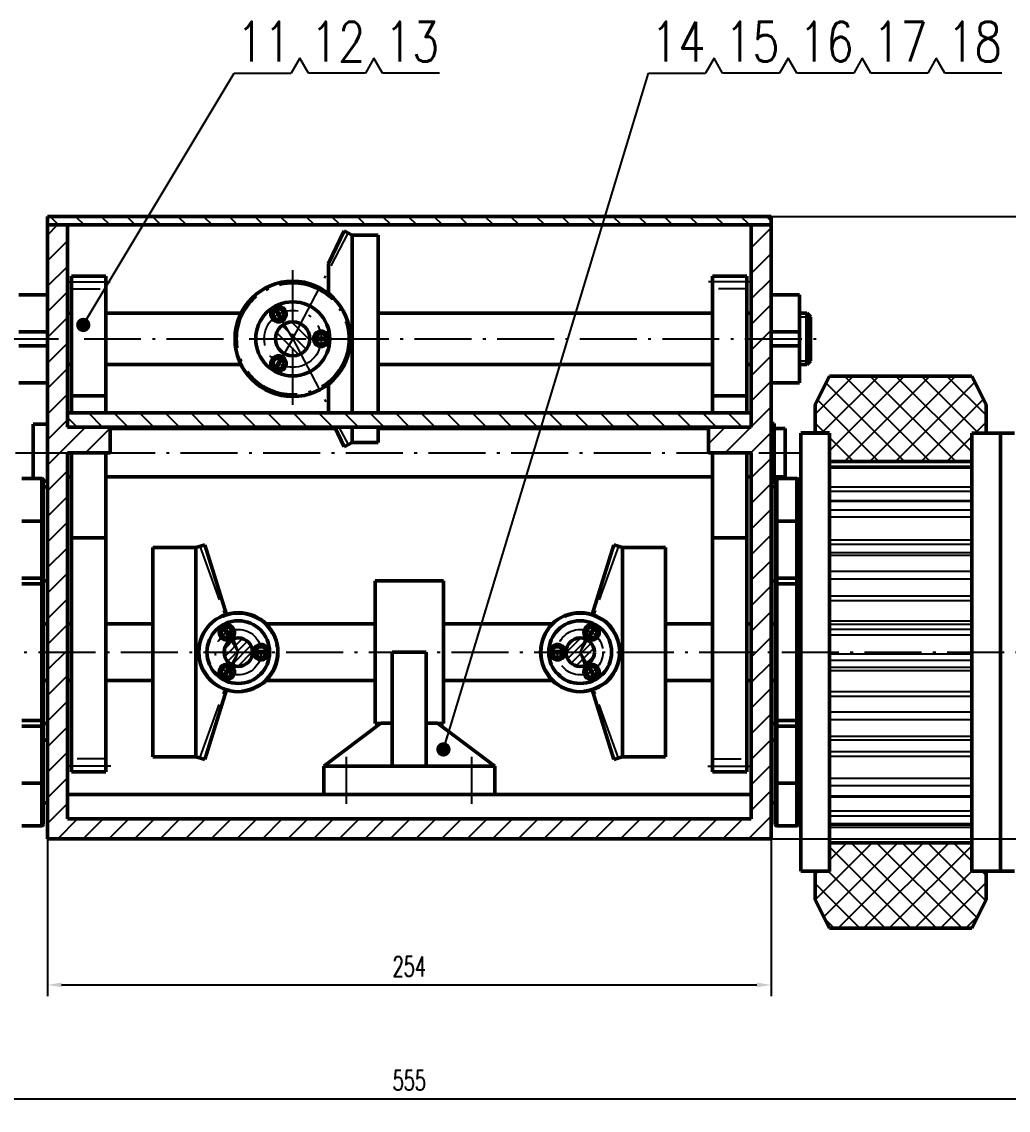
# Model space of a CAD drawing. Header units: millimetres. Extents: x -1896 to -707, y -189 to 652.
# Drawn here: x -1109.9 to -936.8, y 361.2 to 552.3 of the extents above; entities that cross this region are included whole.
import ezdxf
from ezdxf.enums import TextEntityAlignment as Align

# ---------------------------------------------------------------- set-up
doc = ezdxf.new("R2010")
doc.units = ezdxf.units.MM
doc.header["$LTSCALE"] = 10
doc.linetypes.add('CENTER', pattern=[1.45, 1, -0.2, 0.05, -0.2])
doc.linetypes.add('DASHED', pattern=[0.75, 0.5, -0.25])
doc.layers.add('1轮廓实线层', color=7, linetype='Continuous', lineweight=50)
for name, color, linetype in [('2细线层', 4, 'Continuous'), ('3中心线层', 1, 'CENTER'), ('4虚线层', 6, 'DASHED'), ('5剖面线层', 2, 'Continuous'), ('6文字层', 7, 'Continuous'), ('7标注层', 4, 'Continuous')]:
    doc.layers.add(name, color=color, linetype=linetype)
doc.styles.add('PC_TEXTSTYLE', font='romans.shx', dxfattribs={"width": 0.8, "bigfont": 'hzfs.shx'})
doc.styles.add('TH_GBDIM', font='romans.shx', dxfattribs={"width": 0.65, "bigfont": 'gbcbig.shx'})
doc.dimstyles.new('TH_GBDIM', dxfattribs={"dimtxt": 3.5, "dimasz": 2.5, "dimexe": 2, "dimexo": 0, "dimgap": 1.5, "dimtad": 1, "dimdsep": 46, "dimtxsty": 'TH_GBDIM', "dimcen": 2.5, "dimclrd": 130, "dimclre": 130, "dimclrt": 3, "dimazin": 2, "dimtfac": 0.714286, "dimtmove": 0, "dimatfit": 3, "dimfxl": 1, "dimtolj": 1, "dimtzin": 0, "dimlwd": -1, "dimlwe": -1, "dimarcsym": 0})
doc.dimstyles.new('副本 TH_GBDIM', dxfattribs={"dimtxt": 3.5, "dimasz": 2.5, "dimexe": 2, "dimexo": 0, "dimgap": 1.5, "dimtad": 1, "dimlfac": 2, "dimdsep": 46, "dimtxsty": 'TH_GBDIM', "dimcen": 2.5, "dimclrd": 130, "dimclre": 130, "dimclrt": 3, "dimazin": 2, "dimtfac": 0.714286, "dimtmove": 0, "dimatfit": 3, "dimfxl": 1, "dimtolj": 1, "dimtzin": 0, "dimlwd": -1, "dimlwe": -1, "dimarcsym": 0})
pattern_1 = [(45, (-1692.1446, 264.86), (-0.6735192, 0.6735192), [])]

# ---------------------------------------------------------------- blocks, each defined once
blk = doc.blocks.new('件号-右')
at = {"layer": '6文字层'}
blk.add_line((0, 0), (-10, 0), dxfattribs=at)
at = {"layer": '6文字层', "style": 'PC_TEXTSTYLE', "width": 0.8}
blk.add_attdef('X', text='', height=7, dxfattribs=at).set_placement((-5.47, 2), align=Align.CENTER)
blk = doc.blocks.new('件号-连右')
at = {"layer": '6文字层'}
for p, q in [((-3, 0), (-1.5, 2.6)), ((-1.5, 2.6), (0, 0)), ((-13, 0), (-3, 0))]:
    blk.add_line(p, q, dxfattribs=at)
at = {"layer": '6文字层', "style": 'PC_TEXTSTYLE', "width": 0.8}
blk.add_attdef('X', text='', height=7, dxfattribs=at).set_placement((-8, 2), align=Align.RIGHT)
blk = doc.blocks.new('*D9')
at = {"layer": '7标注层', "color": 130, "ltscale": 0.3, "transparency": 16777216}
for p, q in [((-978.4, 518.14), (-873.04, 518.14)), ((-875.04, 515.64), (-875.04, 411.39)), ((-978.4, 408.89), (-873.04, 408.89))]:
    blk.add_line(p, q, dxfattribs=at)
for points in [[(-875.46, 515.64), (-874.63, 515.64), (-875.04, 518.14)], [(-875.46, 411.39), (-874.63, 411.39), (-875.04, 408.89)]]:
    blk.add_solid(points, dxfattribs=at)
at = {"layer": 'Defpoints', "color": 0, "ltscale": 0.3, "transparency": 16777216}
for p in [(-978.4, 518.14), (-978.4, 408.89), (-875.04, 408.89)]:
    blk.add_point(p, dxfattribs=at)
at = {"layer": '7标注层', "color": 3, "ltscale": 0.3, "transparency": 16777216, "insert": (-878.29, 463.51), "char_height": 3.5, "attachment_point": 5, "rotation": 90, "style": 'TH_GBDIM'}
blk.add_mtext('\\A1;218.5', dxfattribs=at)
blk = doc.blocks.new('*D12')
at = {"layer": '7标注层', "color": 130, "ltscale": 0.3, "transparency": 16777216}
for p, q in [((-1180.65, 403.17), (-1180.65, 361.22)), ((-903.15, 404.88), (-903.15, 361.22)), ((-1178.15, 363.22), (-905.65, 363.22))]:
    blk.add_line(p, q, dxfattribs=at)
for points in [[(-1178.15, 363.64), (-1178.15, 362.81), (-1180.65, 363.22)], [(-905.65, 363.64), (-905.65, 362.81), (-903.15, 363.22)]]:
    blk.add_solid(points, dxfattribs=at)
at = {"layer": 'Defpoints', "color": 0, "ltscale": 0.3, "transparency": 16777216}
for p in [(-1180.65, 403.17), (-903.15, 404.88), (-903.15, 363.22)]:
    blk.add_point(p, dxfattribs=at)
at = {"layer": '7标注层', "color": 3, "ltscale": 0.3, "transparency": 16777216, "insert": (-1041.9, 366.47), "char_height": 3.5, "attachment_point": 5, "style": 'TH_GBDIM'}
blk.add_mtext('\\A1;555', dxfattribs=at)
blk = doc.blocks.new('*D16')
at = {"layer": '7标注层', "color": 130, "ltscale": 0.3, "transparency": 16777216}
for p, q in [((-1105.4, 408.89), (-1105.4, 381.22)), ((-978.4, 408.89), (-978.4, 381.22)), ((-1102.9, 383.22), (-980.9, 383.22))]:
    blk.add_line(p, q, dxfattribs=at)
for points in [[(-1102.9, 383.64), (-1102.9, 382.81), (-1105.4, 383.22)], [(-980.9, 383.64), (-980.9, 382.81), (-978.4, 383.22)]]:
    blk.add_solid(points, dxfattribs=at)
at = {"layer": 'Defpoints', "color": 0, "ltscale": 0.3, "transparency": 16777216}
for p in [(-1105.4, 408.89), (-978.4, 408.89), (-978.4, 383.22)]:
    blk.add_point(p, dxfattribs=at)
at = {"layer": '7标注层', "color": 3, "ltscale": 0.3, "transparency": 16777216, "insert": (-1041.9, 386.47), "char_height": 3.5, "attachment_point": 5, "style": 'TH_GBDIM'}
blk.add_mtext('\\A1;254', dxfattribs=at)

msp = doc.modelspace()

# ---------------------------------------------------------------- hatches: boundary and pattern name
at = {"layer": '5剖面线层'}
h = msp.add_hatch(dxfattribs=at)
h.set_pattern_fill('ANSI31', color=256, angle=90)
h.set_pattern_definition([(135, (-1588.047, 264.86), (-2.245064, -2.245064), [])])
h.paths.add_polyline_path([(-978.3988, 518.139), (-1105.3988, 518.139), (-1105.3988, 516.639), (-978.3988, 516.639)])
h = msp.add_hatch(dxfattribs=at)
h.set_pattern_fill('ANSI31', color=256)
h.set_pattern_definition([(45, (-1692.1446, 264.86), (-2.245064, 2.245064), [])])
h.paths.add_polyline_path([(-1101.8988, 496.639), (-1105.3988, 496.639), (-1105.3988, 496.389), (-1105.3988, 486.639), (-1105.3988, 476.639), (-1094.3988, 476.639), (-1094.3988, 481.143), (-1101.8988, 481.143), (-1101.8988, 486.639)])
h.paths.add_polyline_path([(-1101.8988, 516.639), (-1105.3988, 516.639), (-1105.3988, 496.639), (-1101.8988, 496.639)])
h.paths.add_polyline_path([(-1101.8988, 476.639), (-1105.3988, 476.639), (-1105.3988, 462.639), (-1105.3988, 441.639), (-1101.8988, 441.639)])
h.paths.add_polyline_path([(-1101.8988, 436.639), (-1101.8988, 441.639), (-1105.3988, 441.639), (-1105.3988, 436.639), (-1105.3988, 416.639), (-1105.3988, 408.889), (-978.3988, 408.889), (-978.3988, 416.639), (-978.3988, 436.639), (-978.3988, 441.639), (-981.8988, 441.639), (-981.8988, 436.639), (-981.8988, 412.389), (-1101.8988, 412.389)])
h.paths.add_polyline_path([(-978.3988, 462.639), (-978.3988, 476.639), (-981.8988, 476.639), (-981.8988, 441.639), (-978.3988, 441.639)])
h.paths.add_polyline_path([(-978.3988, 486.639), (-978.3988, 496.639), (-981.8988, 496.639), (-981.8988, 496.389), (-981.8988, 486.639), (-981.8988, 481.143), (-989.3988, 481.143), (-989.3988, 476.639), (-981.8988, 476.639), (-978.3988, 476.639)])
h.paths.add_polyline_path([(-978.3988, 516.639), (-981.8988, 516.639), (-981.8988, 496.639), (-978.3988, 496.639)])
at = {"layer": '5剖面线层', "ltscale": 0.3}
h = msp.add_hatch(dxfattribs=at)
h.set_pattern_fill('ANSI31', color=256, scale=0.5, angle=90)
h.set_pattern_definition([(135, (-1692.1446, 264.86), (-1.122532, -1.122532), [])])
h.paths.add_polyline_path([(-1065.3455, 496.639, 1), (-1059.3455, 496.639, 1)])
at = {"layer": '5剖面线层'}
h = msp.add_hatch(dxfattribs=at)
h.set_pattern_fill('ANSI37', color=256)
h.set_pattern_definition([(45, (-1692.1446, 264.86), (-2.245064, 2.245064), []), (135, (-1692.1446, 264.86), (-2.245064, -2.245064), [])])
h.paths.add_polyline_path([(-970.6699, 485.1082), (-968.1699, 490.1082), (-943.1699, 490.1082), (-940.6699, 485.1082), (-940.6699, 480.1082), (-943.1699, 480.1082), (-943.1699, 475.1082), (-968.1685, 475.1082), (-968.1699, 480.139), (-970.6699, 480.139)])
h.paths.add_polyline_path([(-968.1501, 408.1697), (-943.1699, 408.1697), (-943.1699, 403.1765), (-940.6699, 403.1765), (-940.6699, 398.1697), (-943.1699, 393.1697), (-968.1699, 393.1697), (-970.6699, 398.1697), (-970.6699, 403.139), (-968.1488, 403.139)])
h = msp.add_hatch(dxfattribs=at)
h.set_pattern_fill('ANSI31', color=256, angle=90)
h.set_pattern_definition([(135, (-1692.1446, 264.86), (-2.245064, -2.245064), [])])
h.paths.add_polyline_path([(-989.3988, 481.143), (-981.8988, 481.143), (-981.8988, 483.643), (-1101.8988, 483.643), (-1101.8988, 481.143)])
h = msp.add_hatch(dxfattribs=at)
h.set_pattern_fill('ANSI31', color=256, scale=0.3)
h.set_pattern_definition(pattern_1)
h.paths.add_polyline_path([(-1073.152, 443.8021, 0.26754646), (-1074.3988, 441.639), (-1071.9103, 441.639)])
h.paths.add_polyline_path([(-1072.7618, 443.9853, 0.0431838), (-1073.152, 443.8021), (-1071.9103, 441.639)])
h.paths.add_polyline_path([(-1072.7618, 443.9853), (-1071.9103, 441.639), (-1069.3988, 441.639, 0.52165046)])
h.paths.add_polyline_path([(-1071.9103, 441.639), (-1074.3988, 441.639, 0.26754646), (-1073.152, 439.4758)])
h.paths.add_polyline_path([(-1071.9103, 441.639), (-1073.152, 439.4758, 0.0431838), (-1072.7618, 439.2927)])
h.paths.add_polyline_path([(-1069.3988, 441.639), (-1071.9103, 441.639), (-1072.7618, 439.2927, 0.52165046)])
h = msp.add_hatch(dxfattribs=at)
h.set_pattern_fill('ANSI31', color=256, scale=0.3)
h.set_pattern_definition(pattern_1)
h.paths.add_polyline_path([(-1010.6455, 443.8021, -0.26754646), (-1009.3988, 441.639), (-1011.8872, 441.639)])
h.paths.add_polyline_path([(-1011.0357, 443.9853, -0.0431838), (-1010.6455, 443.8021), (-1011.8872, 441.639)])
h.paths.add_polyline_path([(-1011.0357, 443.9853), (-1011.8872, 441.639), (-1014.3988, 441.639, -0.52165046)])
h.paths.add_polyline_path([(-1011.8872, 441.639), (-1009.3988, 441.639, -0.26754646), (-1010.6455, 439.4758)])
h.paths.add_polyline_path([(-1011.8872, 441.639), (-1010.6455, 439.4758, -0.0431838), (-1011.0357, 439.2927)])
h.paths.add_polyline_path([(-1014.3988, 441.639), (-1011.8872, 441.639), (-1011.0357, 439.2927, -0.52165046)])

# ---------------------------------------------------------------- linework, layer by layer
at = {"color": 7, "linetype": 'Continuous', "lineweight": 25}
for p, q in [((-968.1488, 474.1105), (-943.1488, 474.1105)), ((-943.1488, 470.6208), (-968.1488, 470.6208)), ((-943.1488, 469.8187), (-968.1488, 469.8187)), ((-943.1488, 468.1861), (-968.1488, 468.1861)), ((-943.1488, 468.0854), (-968.1488, 468.0854)), ((-943.1488, 466.5504), (-968.1488, 466.5504)), ((-943.1488, 465.3152), (-968.1488, 465.3152)), ((-943.1488, 461.3097), (-968.1488, 461.3097)), ((-943.1488, 460.5572), (-968.1488, 460.5572)), ((-943.1488, 459.0902), (-968.1488, 459.0902)), ((-943.1488, 458.6136), (-968.1488, 458.6136)), ((-943.1488, 455.8069), (-968.1488, 455.8069)), ((-943.1488, 454.4695), (-968.1488, 454.4695)), ((-943.1488, 451.4408), (-968.1488, 451.4408)), ((-943.1488, 450.6533), (-968.1488, 450.6533)), ((-943.1488, 447.0522), (-968.1488, 447.0522)), ((-943.1488, 446.4891), (-968.1488, 446.4891)), ((-943.1488, 445.6009), (-968.1488, 445.6009)), ((-943.1488, 444.5952), (-968.1488, 444.5952)), ((-943.1488, 441.2689), (-968.1488, 441.2689)), ((-943.1488, 440.1877), (-968.1488, 440.1877)), ((-943.1488, 438.9473), (-968.1488, 438.9473)), ((-943.1488, 438.3359), (-968.1488, 438.3359)), ((-943.1488, 434.6479), (-968.1488, 434.6479)), ((-943.1488, 433.8761), (-968.1488, 433.8761)), ((-943.1488, 431.105), (-968.1488, 431.105)), ((-943.1488, 429.7866), (-968.1488, 429.7866)), ((-943.1488, 426.8318), (-968.1488, 426.8318)), ((-968.1488, 426.2697), (-943.1488, 426.2697)), ((-943.1488, 424.1186), (-968.1488, 424.1186)), ((-943.1488, 423.3449), (-968.1488, 423.3449)), ((-943.1488, 419.4334), (-968.1488, 419.4334)), ((-943.1488, 418.1556), (-968.1488, 418.1556)), ((-943.1488, 416.3642), (-968.1488, 416.3642)), ((-968.1488, 416.2175), (-943.1488, 416.2175)), ((-943.1488, 413.7137), (-968.1488, 413.7137)), ((-943.1488, 412.8187), (-968.1488, 412.8187)), ((-968.1488, 411.5881), (-943.1488, 411.5881)), ((-968.1488, 411.3368), (-943.1488, 411.3368)), ((-968.1488, 410.9425), (-943.1488, 410.9425))]:
    msp.add_line(p, q, dxfattribs=at)
at = {"layer": '1轮廓实线层'}
for p, q in [((-1105.3988, 496.389), (-1105.3988, 518.139)), ((-1105.3988, 518.139), (-978.3988, 518.139)), ((-978.3988, 518.139), (-978.3988, 496.389)), ((-978.3988, 496.389), (-978.3988, 518.139)), ((-1105.3988, 516.639), (-978.3988, 516.639)), ((-1101.8988, 516.639), (-1101.8988, 496.389)), ((-981.8988, 496.389), (-981.8988, 516.639)), ((-981.8988, 516.639), (-981.8988, 496.389)), ((-1053.3367, 515.572), (-1056.0398, 509.8912)), ((-1051.8988, 514.8531), (-1053.3367, 515.572)), ((-1053.3367, 515.572), (-1053.3367, 515.5716)), ((-1047.3455, 514.8531), (-1051.8988, 514.8531)), ((-1051.8988, 514.8531), (-1051.8988, 496.639)), ((-1047.3455, 514.8531), (-1047.3455, 496.639)), ((-1056.0398, 504.5631), (-1056.0398, 509.8912)), ((-1101.1488, 483.643), (-1101.1488, 507.639)), ((-1095.1488, 507.639), (-1101.1488, 507.639)), ((-1095.1488, 483.643), (-1095.1488, 507.639)), ((-988.6488, 483.643), (-988.6488, 507.639)), ((-988.6488, 507.639), (-982.6488, 507.639)), ((-982.6488, 483.643), (-982.6488, 507.639)), ((-1110.4002, 504.3533), (-1105.3988, 504.3533)), ((-1105.3988, 504.3533), (-1105.3988, 488.9247)), ((-973.3973, 504.3533), (-978.3988, 504.3533)), ((-978.3988, 504.3533), (-978.3988, 488.9247)), ((-973.3973, 488.9247), (-973.3973, 504.3533)), ((-1101.1488, 501.139), (-1101.8988, 501.139)), ((-1071.4177, 501.139), (-1095.1488, 501.139)), ((-1064.4829, 500.091), (-1065.4247, 501.7222)), ((-1064.2664, 500.216), (-1065.2081, 501.8472)), ((-988.6488, 501.139), (-1047.3455, 501.139)), ((-982.6488, 501.139), (-981.8988, 501.139)), ((-973.3973, 501.139), (-972.1116, 501.139)), ((-971.4688, 500.4961), (-972.1116, 501.139)), ((-972.1116, 492.139), (-972.1116, 501.139)), ((-971.4688, 492.7818), (-971.4688, 500.4961)), ((-1110.4002, 497.889), (-1105.3988, 497.889)), ((-973.3973, 497.889), (-978.3988, 497.889)), ((-1110.4002, 495.389), (-1105.3988, 495.389)), ((-1105.3988, 486.639), (-1105.3988, 496.389)), ((-1101.8988, 496.389), (-1101.8988, 486.639)), ((-1058.2873, 496.764), (-1056.4038, 496.764)), ((-1058.2873, 496.514), (-1056.4038, 496.514)), ((-1051.8988, 483.643), (-1051.8988, 496.639)), ((-1047.3455, 483.643), (-1047.3455, 496.639)), ((-981.8988, 496.389), (-981.8988, 486.639)), ((-978.3988, 486.639), (-978.3988, 496.389)), ((-973.3973, 495.389), (-978.3988, 495.389)), ((-1064.4829, 493.1869), (-1065.4247, 491.5558)), ((-1064.2664, 493.0619), (-1065.2081, 491.4308)), ((-1101.8988, 492.139), (-1101.1488, 492.139)), ((-1095.1488, 492.139), (-1071.4177, 492.139)), ((-1047.3455, 492.139), (-988.6488, 492.139)), ((-981.8988, 492.139), (-982.6488, 492.139)), ((-973.3973, 492.139), (-972.1116, 492.139)), ((-972.1116, 492.139), (-971.4688, 492.7818)), ((-968.1699, 490.1082), (-970.6699, 485.1082)), ((-943.1699, 490.1082), (-968.1699, 490.1082)), ((-943.1699, 490.1082), (-940.6699, 485.1082)), ((-1110.4002, 488.9247), (-1105.3988, 488.9247)), ((-1056.0398, 488.7149), (-1056.0398, 483.643)), ((-973.3973, 488.9247), (-978.3988, 488.9247)), ((-1105.3988, 462.639), (-1105.3988, 486.639)), ((-1101.8988, 486.639), (-1101.8988, 481.143)), ((-1095.1488, 486.6198), (-1101.1488, 486.6198)), ((-988.6488, 486.6198), (-982.6488, 486.6198)), ((-981.8988, 486.639), (-981.8988, 481.143)), ((-978.3988, 462.639), (-978.3988, 486.639)), ((-1101.8988, 483.643), (-981.8988, 483.643)), ((-970.6699, 480.1082), (-970.6699, 485.1082)), ((-940.6699, 485.1082), (-940.6699, 480.1082)), ((-1105.3988, 481.639), (-1107.8988, 481.639)), ((-1107.8988, 481.639), (-1107.8988, 472.139)), ((-978.3988, 481.804), (-977.8488, 481.804)), ((-977.8488, 476.639), (-977.8488, 481.804)), ((-1101.8988, 481.143), (-989.3988, 481.143)), ((-1094.3988, 476.639), (-1094.3988, 481.143)), ((-1054.8513, 480.889), (-1094.3988, 480.889)), ((-1053.3367, 477.7059), (-1054.9722, 481.143)), ((-1051.8988, 478.4249), (-1051.8988, 481.143)), ((-1047.3455, 478.4249), (-1047.3455, 481.143)), ((-989.3988, 480.889), (-1047.3455, 480.889)), ((-981.8988, 481.143), (-989.3988, 481.143)), ((-989.3988, 476.639), (-989.3988, 481.143)), ((-977.8488, 480.889), (-975.8988, 480.889)), ((-975.8988, 480.889), (-975.8988, 472.389)), ((-973.1488, 480.139), (-968.1488, 480.139)), ((-973.1488, 470.6165), (-973.1488, 480.1082)), ((-973.1488, 480.1015), (-968.1488, 480.1015)), ((-968.1488, 403.139), (-968.1699, 480.1082)), ((-943.1699, 480.1082), (-935.6487, 480.1082)), ((-943.1699, 480.1082), (-943.1699, 403.1765)), ((-938.1531, 403.1697), (-938.1531, 480.1082)), ((-1051.8988, 478.4249), (-1053.3367, 477.7059)), ((-1053.3367, 477.7059), (-1053.3367, 477.7064)), ((-1047.3455, 478.4249), (-1051.8988, 478.4249)), ((-1101.8988, 476.639), (-1101.8988, 436.639)), ((-1101.8988, 476.639), (-1094.3988, 476.639)), ((-1101.1488, 420.639), (-1101.1488, 476.639)), ((-1095.1488, 420.639), (-1095.1488, 476.639)), ((-981.8988, 476.639), (-989.3988, 476.639)), ((-988.6488, 420.639), (-988.6488, 476.639)), ((-982.6488, 420.639), (-982.6488, 476.639)), ((-981.8988, 476.639), (-981.8988, 436.639)), ((-977.8488, 476.639), (-977.8488, 471.474)), ((-943.1699, 475.1082), (-968.1699, 475.1082)), ((-968.1488, 475.1082), (-943.1488, 475.1082)), ((-943.1488, 475.1082), (-968.1488, 475.1082)), ((-943.1488, 474.1037), (-968.1488, 474.1037)), ((-1106.3988, 472.139), (-1109.8988, 472.139)), ((-1106.3988, 464.639), (-1106.3988, 472.139)), ((-1101.8988, 472.389), (-1101.1488, 472.389)), ((-1095.1488, 472.389), (-988.6488, 472.389)), ((-981.8988, 472.389), (-982.6488, 472.389)), ((-975.8988, 472.389), (-977.8488, 472.389)), ((-977.3988, 472.139), (-973.8988, 472.139)), ((-977.3988, 464.639), (-977.3988, 472.139)), ((-973.8988, 464.639), (-973.8988, 472.139)), ((-1106.1488, 471.889), (-1106.1488, 464.639)), ((-1106.1488, 471.639), (-1105.3988, 471.639)), ((-1105.3988, 470.639), (-1106.1488, 470.639)), ((-978.3988, 471.474), (-977.8488, 471.474)), ((-978.3988, 470.639), (-977.6488, 470.639)), ((-977.6488, 471.889), (-977.6488, 464.639)), ((-973.6488, 471.889), (-973.6488, 464.639)), ((-973.1488, 470.6165), (-973.1488, 442.9274)), ((-973.1488, 467.139), (-973.6488, 467.139)), ((-1106.3988, 464.639), (-1109.8988, 464.639)), ((-1106.3988, 454.6414), (-1106.3988, 464.639)), ((-1106.3988, 464.639), (-1106.1488, 464.639)), ((-1106.1488, 464.639), (-1106.1488, 454.6414)), ((-977.3988, 464.639), (-977.6488, 464.639)), ((-977.6488, 464.639), (-977.6488, 454.6414)), ((-977.3988, 454.6414), (-977.3988, 464.639)), ((-977.3988, 464.639), (-973.8988, 464.639)), ((-973.8988, 464.639), (-973.6488, 464.639)), ((-973.8988, 454.6414), (-973.8988, 464.639)), ((-973.6488, 464.639), (-973.6488, 454.6414)), ((-1105.3988, 436.639), (-1105.3988, 462.639)), ((-978.3988, 436.639), (-978.3988, 462.639)), ((-1095.1488, 461.7104), (-1101.1488, 461.7104)), ((-1077.7983, 460.5056), (-1077.9747, 460.447)), ((-1073.9799, 448.2706), (-1077.7983, 460.5056)), ((-1009.8176, 448.2706), (-1005.9992, 460.5056)), ((-1005.9992, 460.5056), (-1005.8229, 460.447)), ((-988.6488, 461.7104), (-982.6488, 461.7104)), ((-973.6488, 462.139), (-973.1488, 462.139)), ((-1079.3329, 459.9943), (-1086.8988, 459.9943)), ((-1086.8988, 423.2837), (-1086.8988, 459.9943)), ((-1077.9747, 460.447), (-1079.3329, 459.9943)), ((-1079.3329, 423.2837), (-1079.3329, 459.9943)), ((-1005.8228, 460.447), (-1004.4646, 459.9943)), ((-1004.4646, 459.9943), (-996.8987, 459.9943)), ((-1004.4646, 423.2837), (-1004.4646, 459.9943)), ((-996.8987, 423.2837), (-996.8987, 459.9943)), ((-1109.8988, 454.6414), (-1106.3988, 454.6414)), ((-1106.3988, 453.639), (-1109.8988, 453.639)), ((-1106.3988, 454.6414), (-1106.1488, 454.6414)), ((-1106.3988, 453.639), (-1106.3988, 454.6414)), ((-1106.3988, 429.639), (-1106.3988, 453.639)), ((-1106.1488, 454.6414), (-1106.1488, 453.389)), ((-1105.3988, 454.139), (-1106.1488, 454.139)), ((-1106.1488, 453.389), (-1106.1488, 429.889)), ((-1035.8988, 454.139), (-1047.8988, 454.139)), ((-1047.8988, 454.139), (-1047.8988, 429.139)), ((-1035.8988, 454.139), (-1035.8988, 429.139)), ((-978.3988, 454.139), (-977.6488, 454.139)), ((-977.3988, 454.6414), (-977.6488, 454.6414)), ((-977.6488, 454.6414), (-977.6488, 453.389)), ((-977.6488, 453.389), (-977.6488, 429.889)), ((-973.8988, 454.6414), (-977.3988, 454.6414)), ((-977.3988, 453.639), (-977.3988, 454.6414)), ((-977.3988, 453.639), (-973.8988, 453.639)), ((-977.3988, 429.639), (-977.3988, 453.639)), ((-973.8988, 454.6414), (-973.6488, 454.6414)), ((-973.8988, 453.639), (-973.8988, 454.6414)), ((-973.8988, 429.639), (-973.8988, 453.639)), ((-973.6488, 454.6414), (-973.6488, 453.389)), ((-973.6488, 453.389), (-973.6488, 429.889)), ((-973.1488, 447.139), (-973.6488, 447.139)), ((-1105.3988, 446.639), (-1106.1488, 446.639)), ((-1101.1488, 446.639), (-1101.8988, 446.639)), ((-1086.8988, 446.639), (-1095.1488, 446.639)), ((-1073.5535, 444.235), (-1074.4952, 445.8661)), ((-1073.337, 444.36), (-1074.2787, 445.9911)), ((-1047.8988, 446.639), (-1067.0707, 446.639)), ((-1016.7268, 446.639), (-1035.8988, 446.639)), ((-1010.4663, 444.35), (-1009.5246, 445.9811)), ((-1010.2498, 444.225), (-1009.3081, 445.8561)), ((-996.8987, 446.639), (-988.6488, 446.639)), ((-982.6488, 446.639), (-981.8988, 446.639)), ((-978.3988, 446.639), (-977.6488, 446.639)), ((-1068.8405, 441.764), (-1066.957, 441.764)), ((-1068.8405, 441.514), (-1066.957, 441.514)), ((-1044.8988, 421.639), (-1044.8988, 441.639)), ((-1038.8988, 441.639), (-1044.8988, 441.639)), ((-1038.8988, 421.639), (-1038.8988, 441.639)), ((-1014.9455, 441.764), (-1016.8289, 441.764)), ((-1014.9455, 441.514), (-1016.8289, 441.514)), ((-973.1488, 442.9274), (-973.1488, 412.6615)), ((-1073.5535, 439.0429), (-1074.4952, 437.4118)), ((-1073.337, 438.9179), (-1074.2787, 437.2868)), ((-1010.4663, 438.9279), (-1009.5246, 437.2968)), ((-1010.2498, 439.0529), (-1009.3081, 437.4218)), ((-1106.1488, 436.639), (-1105.3988, 436.639)), ((-1105.3988, 416.639), (-1105.3988, 436.639)), ((-1101.8988, 436.639), (-1101.1488, 436.639)), ((-1101.8988, 436.639), (-1101.8988, 412.389)), ((-1095.1488, 436.639), (-1086.8988, 436.639)), ((-1067.0707, 436.639), (-1047.8988, 436.639)), ((-1035.8988, 436.639), (-1016.7268, 436.639)), ((-988.6488, 436.639), (-996.8987, 436.639)), ((-981.8988, 436.639), (-982.6488, 436.639)), ((-981.8988, 436.639), (-981.8988, 412.389)), ((-977.6488, 436.639), (-978.3988, 436.639)), ((-978.3988, 416.639), (-978.3988, 436.639)), ((-973.6488, 436.139), (-973.1488, 436.139)), ((-1073.9799, 435.0073), (-1077.7983, 422.7723)), ((-1009.8176, 435.0073), (-1005.9992, 422.7723)), ((-1109.8988, 429.639), (-1106.3988, 429.639)), ((-1106.3988, 428.6365), (-1109.8988, 428.6365)), ((-1106.3988, 428.6365), (-1106.3988, 429.639)), ((-1106.1488, 428.6365), (-1106.3988, 428.6365)), ((-1106.3988, 418.639), (-1106.3988, 428.6365)), ((-1106.1488, 429.889), (-1106.1488, 428.6365)), ((-1106.1488, 429.139), (-1105.3988, 429.139)), ((-1106.1488, 428.6365), (-1106.1488, 418.639)), ((-1056.8988, 421.639), (-1046.8686, 429.1617)), ((-1047.8988, 429.139), (-1046.8988, 429.139)), ((-1036.9519, 429.179), (-1038.8988, 429.179)), ((-1026.8988, 421.639), (-1036.9519, 429.179)), ((-1036.8988, 429.139), (-1035.8988, 429.139)), ((-977.6488, 429.139), (-978.3988, 429.139)), ((-977.6488, 429.889), (-977.6488, 428.6365)), ((-977.6488, 428.6365), (-977.3988, 428.6365)), ((-977.6488, 428.6365), (-977.6488, 418.639)), ((-973.8988, 429.639), (-977.3988, 429.639)), ((-977.3988, 428.6365), (-977.3988, 429.639)), ((-977.3988, 428.6365), (-973.8988, 428.6365)), ((-977.3988, 418.639), (-977.3988, 428.6365)), ((-973.8988, 428.6365), (-973.8988, 429.639)), ((-973.6488, 428.6365), (-973.8988, 428.6365)), ((-973.8988, 418.639), (-973.8988, 428.6365)), ((-973.6488, 429.889), (-973.6488, 428.6365)), ((-973.6488, 428.6365), (-973.6488, 418.639)), ((-1105.3988, 426.1765), (-1106.1488, 426.1765)), ((-978.3988, 426.1765), (-977.6488, 426.1765)), ((-1086.8988, 423.2837), (-1079.3329, 423.2837)), ((-1077.9747, 422.8309), (-1079.3329, 423.2837)), ((-1077.7983, 422.7723), (-1077.9747, 422.8309)), ((-1005.9992, 422.7723), (-1005.8229, 422.8309)), ((-1005.8228, 422.8309), (-1004.4646, 423.2837)), ((-996.8987, 423.2837), (-1004.4646, 423.2837)), ((-1095.1488, 420.639), (-1101.1488, 420.639)), ((-1056.8988, 416.639), (-1056.8988, 421.639)), ((-1026.8988, 421.639), (-1056.8988, 421.639)), ((-1026.8988, 416.639), (-1026.8988, 421.639)), ((-988.6488, 420.639), (-982.6488, 420.639)), ((-973.1488, 421.139), (-973.6488, 421.139)), ((-1106.3988, 418.639), (-1109.8988, 418.639)), ((-1106.1488, 418.639), (-1106.3988, 418.639)), ((-1106.3988, 411.139), (-1106.3988, 418.639)), ((-1106.1488, 418.639), (-1106.1488, 411.389)), ((-977.6488, 418.639), (-977.3988, 418.639)), ((-977.6488, 418.639), (-977.6488, 411.389)), ((-977.3988, 418.639), (-973.8988, 418.639)), ((-977.3988, 411.139), (-977.3988, 418.639)), ((-973.6488, 418.639), (-973.8988, 418.639)), ((-973.8988, 411.139), (-973.8988, 418.639)), ((-973.6488, 418.639), (-973.6488, 411.389)), ((-1105.3988, 408.889), (-1105.3988, 416.639)), ((-1101.8988, 416.639), (-981.8988, 416.639)), ((-1026.8988, 416.639), (-1056.8988, 416.639)), ((-978.3988, 408.889), (-978.3988, 416.639)), ((-1106.1488, 415.1765), (-1105.3988, 415.1765)), ((-977.6488, 415.1765), (-978.3988, 415.1765)), ((-973.6488, 416.139), (-973.1488, 416.139)), ((-1109.8988, 411.139), (-1106.3988, 411.139)), ((-1101.8988, 412.389), (-981.8988, 412.389)), ((-973.8988, 411.139), (-977.3988, 411.139)), ((-973.1488, 408.139), (-973.1488, 412.6615)), ((-1105.3988, 408.889), (-978.3988, 408.889)), ((-973.1488, 403.1697), (-973.1488, 408.139)), ((-968.1488, 408.1697), (-943.1498, 408.1697)), ((-943.1488, 408.1697), (-968.1488, 408.1697)), ((-968.1488, 403.1765), (-973.1488, 403.1765)), ((-970.6699, 403.1697), (-970.6699, 398.1697)), ((-943.1699, 403.1765), (-940.6699, 403.1765)), ((-940.6699, 403.1765), (-935.6474, 403.1697)), ((-940.6699, 398.1697), (-940.6699, 403.1697)), ((-968.1699, 393.1697), (-970.6699, 398.1697)), ((-943.1699, 393.1697), (-940.6699, 398.1697)), ((-943.1699, 393.1697), (-968.1699, 393.1697))]:
    msp.add_line(p, q, dxfattribs=at)
for centre, radius in [((-1062.3455, 496.639), 10.1269), ((-1064.8455, 500.9691), 1.35), ((-1064.8455, 500.9691), 0.95), ((-1062.3455, 496.639), 3), ((-1057.3455, 496.639), 1.35), ((-1057.3455, 496.639), 0.95), ((-1064.8455, 492.3088), 1.35), ((-1064.8455, 492.3088), 0.95), ((-1071.8988, 441.639), 6.9506), ((-1071.8988, 441.639), 5.5), ((-1011.8988, 441.639), 6.9506), ((-1011.8988, 441.639), 5.5), ((-1073.8988, 445.1031), 1.35), ((-1073.8988, 445.1031), 0.95), ((-1009.8988, 445.1031), 1.35), ((-1009.8988, 445.1031), 0.95), ((-1071.8988, 441.639), 2.5), ((-1011.8988, 441.639), 2.5), ((-1067.8988, 441.639), 1.35), ((-1067.8988, 441.639), 0.95), ((-1015.8988, 441.639), 1.35), ((-1015.8988, 441.639), 0.95), ((-1073.8988, 438.1749), 1.35), ((-1009.8988, 438.1749), 1.35), ((-1073.8988, 438.1749), 0.95), ((-1009.8988, 438.1749), 0.95)]:
    msp.add_circle(centre, radius, dxfattribs=at)
at = {"layer": '1轮廓实线层', "ltscale": 0.3}
msp.add_circle((-1062.3455, 496.639), 6.5, dxfattribs=at)
at = {"layer": '1轮廓实线层'}
for centre, start, end in [((-1106.3988, 471.889), 0, 90), ((-977.3988, 471.889), 90, 180), ((-973.8988, 471.889), 0, 90), ((-1106.3988, 453.389), 0, 90), ((-977.3988, 453.389), 90, 180), ((-973.8988, 453.389), 0, 90), ((-1106.3988, 429.889), 270, 0), ((-977.3988, 429.889), 180, 270), ((-973.8988, 429.889), 270, 0), ((-1106.3988, 411.389), 270, 0), ((-977.3988, 411.389), 180, 270), ((-973.8988, 411.389), 270, 0)]:
    msp.add_arc(centre, 0.25, start, end, dxfattribs=at)
msp.add_ellipse((-1054.1785, 441.639), major_axis=(396.6999, 0.5233), ratio=0.03148235, start_param=4.73077515, end_param=4.73574192, dxfattribs=at)
at = {"layer": '2细线层'}
for p, q in [((-973.3973, 500.4961), (-971.4688, 500.4961)), ((-973.3973, 492.7818), (-971.4688, 492.7818))]:
    msp.add_line(p, q, dxfattribs=at)
at = {"layer": '3中心线层'}
for p, q in [((-1062.3455, 496.639), (-1052.6177, 515.2126)), ((-1062.3455, 485.0398), (-1062.3455, 508.676)), ((-1101.8988, 506.639), (-1094.4038, 506.639)), ((-981.8988, 506.639), (-989.3937, 506.639)), ((-1113.4773, 496.639), (-970.0486, 496.639)), ((-1062.3455, 496.639), (-1055.539, 483.643)), ((-1054.2296, 481.143), (-1052.6177, 478.0654)), ((-1111.0154, 476.639), (-973.4857, 476.639)), ((-1078.6538, 460.2206), (-1071.9103, 441.639)), ((-1005.1437, 460.2206), (-1011.8872, 441.639)), ((-1193.9891, 441.639), (-891.5878, 441.639)), ((-1078.6538, 423.0573), (-1071.9103, 441.639)), ((-1005.1437, 423.0573), (-1011.8872, 441.639)), ((-1052.8988, 415.0119), (-1052.8988, 423.2526)), ((-1030.8988, 415.0119), (-1030.8988, 423.2526)), ((-1094.2877, 421.639), (-1101.8988, 421.639)), ((-989.5098, 421.639), (-981.8988, 421.639))]:
    msp.add_line(p, q, dxfattribs=at)
at = {"layer": '3中心线层', "ltscale": 0.5}
for p, q in [((-1062.3455, 496.639), (-1065.709, 502.4647)), ((-1062.3455, 496.639), (-1065.709, 490.8133)), ((-1071.9103, 441.639), (-1074.6455, 446.404)), ((-1011.8872, 441.639), (-1009.152, 446.404)), ((-1071.9103, 441.639), (-1074.6455, 436.8739)), ((-1011.8872, 441.639), (-1009.152, 436.8739))]:
    msp.add_line(p, q, dxfattribs=at)
at = {"layer": '3中心线层'}
for centre, radius in [((-1062.3455, 496.639), 9.7278), ((-1062.3455, 496.639), 5), ((-1071.9103, 441.639), 6.7435), ((-1011.8872, 441.639), 6.7435), ((-1071.8988, 441.639), 4), ((-1011.8988, 441.639), 4)]:
    msp.add_circle(centre, radius, dxfattribs=at)
at = {"layer": '4虚线层'}
for p, q in [((-1101.1488, 505.389), (-1095.1488, 505.389)), ((-982.6488, 505.389), (-988.6488, 505.389)), ((-1095.1488, 422.889), (-1101.1488, 422.889)), ((-988.6488, 422.889), (-982.6488, 422.889))]:
    msp.add_line(p, q, dxfattribs=at)

# ---------------------------------------------------------------- block references
at = {"layer": '6文字层'}
ref = msp.add_blockref('件号-右', (-1072.5999, 543.2996), dxfattribs=dict(at, xscale=-1))
ref.add_attrib('X', '11', dxfattribs={"height": 7, "style": 'PC_TEXTSTYLE', "width": 0.8}).set_placement((-1062.5999, 545.2996), align=Align.RIGHT)
ref = msp.add_blockref('件号-连右', (-1062.5999, 543.2996), dxfattribs=dict(at, xscale=-1))
ref.add_attrib('X', '12', dxfattribs={"height": 7, "style": 'PC_TEXTSTYLE', "width": 0.8}).set_placement((-1049.5999, 545.2996), align=Align.RIGHT)
ref = msp.add_blockref('件号-连右', (-1049.5999, 543.2996), dxfattribs=dict(at, xscale=-1))
ref.add_attrib('X', '13', dxfattribs={"height": 7, "style": 'PC_TEXTSTYLE', "width": 0.8}).set_placement((-1036.5999, 545.2996), align=Align.RIGHT)
ref = msp.add_blockref('件号-右', (-999.8976, 543.2996), dxfattribs=dict(at, xscale=-1))
ref.add_attrib('X', '14', dxfattribs={"height": 7, "style": 'PC_TEXTSTYLE', "width": 0.8}).set_placement((-989.8976, 545.2996), align=Align.RIGHT)
ref = msp.add_blockref('件号-连右', (-989.8976, 543.2996), dxfattribs=dict(at, xscale=-1))
ref.add_attrib('X', '15', dxfattribs={"height": 7, "style": 'PC_TEXTSTYLE', "width": 0.8}).set_placement((-976.8976, 545.2996), align=Align.RIGHT)
ref = msp.add_blockref('件号-连右', (-976.8976, 543.2996), dxfattribs=dict(at, xscale=-1))
ref.add_attrib('X', '16', dxfattribs={"height": 7, "style": 'PC_TEXTSTYLE', "width": 0.8}).set_placement((-963.8976, 545.2996), align=Align.RIGHT)
ref = msp.add_blockref('件号-连右', (-963.8976, 543.2996), dxfattribs=dict(at, xscale=-1))
ref.add_attrib('X', '17', dxfattribs={"height": 7, "style": 'PC_TEXTSTYLE', "width": 0.8}).set_placement((-950.8976, 545.2996), align=Align.RIGHT)
ref = msp.add_blockref('件号-连右', (-950.8976, 543.2996), dxfattribs=dict(at, xscale=-1))
ref.add_attrib('X', '18', dxfattribs={"height": 7, "style": 'PC_TEXTSTYLE', "width": 0.8}).set_placement((-937.8976, 545.2996), align=Align.RIGHT)

# ---------------------------------------------------------------- dimensions: what is measured, and where the dimension line sits
at = {"layer": '7标注层', "ltscale": 0.3}
dim = msp.add_linear_dim(base=(-875.0449, 408.889), p1=(-978.3988, 518.139), p2=(-978.3988, 408.889), angle=90, dimstyle='副本 TH_GBDIM', dxfattribs=at)
dim.commit()
dim.dimension.update_dxf_attribs({"geometry": '*D9', "text_midpoint": (-878.2949, 463.514)})
dim = msp.add_linear_dim(base=(-978.3988, 383.2247), p1=(-1105.3988, 408.889), p2=(-978.3988, 408.889), dimstyle='副本 TH_GBDIM', dxfattribs=at)
dim.commit()
dim.dimension.update_dxf_attribs({"geometry": '*D16', "text_midpoint": (-1041.8988, 386.4747)})
dim = msp.add_linear_dim(base=(-903.1488, 363.2247), p1=(-1180.6488, 403.1697), p2=(-903.1488, 404.8796), dimstyle='副本 TH_GBDIM', override={"dimtmove": 0}, dxfattribs=at)
dim.commit()
dim.dimension.update_dxf_attribs({"geometry": '*D12', "text_midpoint": (-1041.8988, 363.2247), "dimtype": 160})

# ---------------------------------------------------------------- leaders
at = {"layer": '6文字层'}
for points in [[(-1099.1062, 499.0788), (-1072.5999, 543.2996)], [(-1035.8988, 424.5626), (-999.8976, 543.2996)]]:
    msp.add_leader(points, dimstyle='TH_GBDIM', override={"dimgap": 1.5, "dimtad": 0, "dimldrblk": 'Dot'}, dxfattribs=at)

doc.saveas('drawing.dxf')
